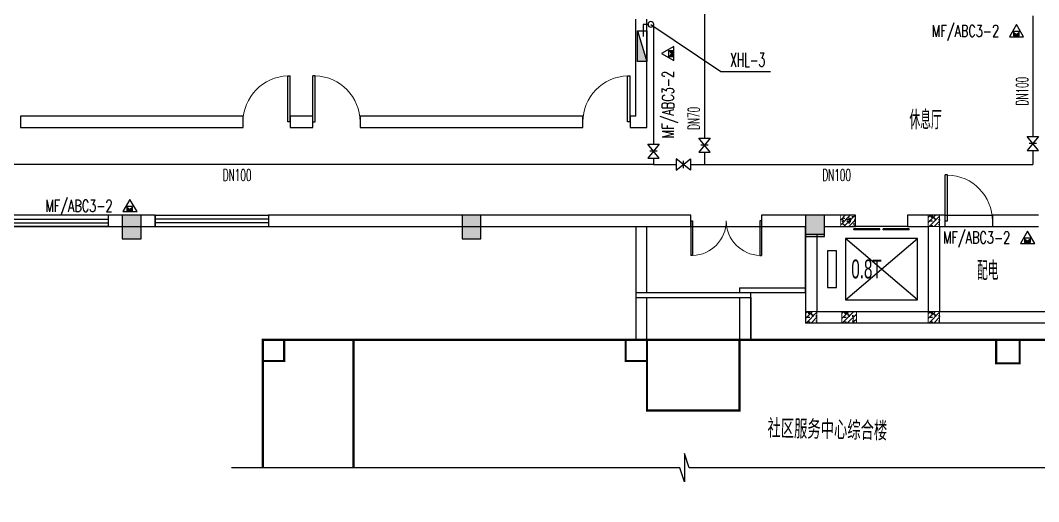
# Model space of a CAD drawing. Header units: inches. Extents: x -1293886 to -986005, y -15154 to 203628.
# Drawn here: x -1145085 to -1123505, y 2354 to 12560 of the extents above; entities that cross this region are included whole.
import ezdxf
from ezdxf.enums import TextEntityAlignment as Align

# ---------------------------------------------------------------- set-up
doc = ezdxf.new("R2010")
doc.units = ezdxf.units.IN
doc.header["$LTSCALE"] = 100
doc.header["$MEASUREMENT"] = 0
doc.layers.get('0').update_dxf_attribs({"color": 252})
doc.layers.add('COLU', color=2, linetype='Continuous', lineweight=30)
doc.layers.add('COLU-HATCH', color=7, linetype='Continuous', lineweight=25, true_color=0x5b5b5b)
for name, color, linetype in [('PUB_HATCH', 8, 'Continuous'), ('PUB_WALL', 9, 'Continuous'), ('WP_F', 1, 'Continuous'), ('WP_F_DN', 4, 'Continuous'), ('WP_F_LGBH', 4, 'Continuous'), ('WP_F_PJ', 7, 'Continuous'), ('WW_PJ', 7, 'Continuous'), ('WZ', 6, 'Continuous')]:
    doc.layers.add(name, color=color, linetype=linetype)
doc.styles.add('DXF', font='bzxw.shx', dxfattribs={"width": 0.7, "bigfont": 'bzhz.shx'})
doc.styles.add('HZ', font='SIMPLEX.SHX', dxfattribs={"width": 0.55, "bigfont": 'HZTXT.SHX'})
doc.styles.add('HZ2', font='ROMAND.SHX', dxfattribs={"width": 0.7, "bigfont": 'HZTXT.SHX'})
doc.styles.get("Standard").update_dxf_attribs({"font": 'txt.shx', "bigfont": 'bzhz.shx'})
pattern_1 = [(45, (-1488484.436801877, 913975.9211303303), (-53.03300858899107, 53.03300858899107), []), (49.99999999999999, (-1488484.436801877, 913975.9211303303), (215.178054780226, -18.82564049477853), [22.5, -247.5]), (355, (-1488484.436801877, 913975.9211303303), (-41.6254000839, 225.6576401100035), [18, -198]), (100.4514, (-1488466.505297877, 913974.3523283303), (173.5528145142065, 206.8318626182861), [19.122057, -210.3426336]), (46.18420000000002, (-1488484.436801877, 914035.9211303303), (320.1723145876933, -49.65570429870542), [33.74999999999999, -371.2499999999999]), (96.6356, (-1488457.755778377, 914031.7831382303), (280.398811664611, 292.2353612701325), [28.6830864, -315.5139]), (351.1842, (-1488484.436801877, 914035.9211303303), (280.3985835400882, 292.2355802775974), [27, -297]), (21, (-1488454.436801877, 914020.9211303303), (179.0721156355385, -120.7856671996016), [22.5, -247.5]), (326.0000000000001, (-1488454.436801877, 914020.9211303303), (72.99459957647451, 217.5450135140559), [18, -198]), (71.4514, (-1488439.514131977, 914010.8556485303), (252.066788574447, 96.75914901298572), [19.122057, -210.3426336]), (37.50000000000001, (-1488484.436801877, 913975.9211303303), (3.647956595187201, 99.86815614939344), [0, -195.6, 0, -201, 0, -198.75]), (7.499999999999999, (-1488484.436801877, 913975.9211303303), (78.92086123264458, 118.3235135647081), [0, -114.6, 0, -191.1, 0, -75.75]), (327.5, (-1488551.336801877, 913975.9211303303), (160.1467308517227, -6.766461520313927), [0, -75, 0, -234, 0, -310.5]), (317.5, (-1488581.336801877, 913975.9211303303), (174.9558508027159, 30.03149469969532), [0, -97.5, 0, -155.4, 0, -220.5])]

# ---------------------------------------------------------------- blocks, each defined once
blk = doc.blocks.new('A$C34B85FCC')
at = {"layer": 'COLU-HATCH', "transparency": 33554687}
for points in [[(19720.00011868007, 14200.00008792989), (19720.00011868007, 14700.00008792989), (19320.00011868007, 14700.00008792989), (19320.00011868007, 14200.00008792989)], [(26920.00011868007, 14200.00008792989), (26920.00011868007, 14700.00008792989), (26520.00011868007, 14700.00008792989), (26520.00011868007, 14200.00008792989)], [(34200.00011868007, 14250.00008792989), (34200.00011868007, 14700.00008792989), (33800.00011868007, 14700.00008792989), (33800.00011868007, 14250.00008792989)]]:
    blk.add_hatch(color=256, dxfattribs=at).paths.add_polyline_path(points, flags=0)
at = {"layer": 'PUB_WALL'}
h = blk.add_hatch(dxfattribs=at)
h.set_pattern_fill('钢筋混凝土', color=256, scale=30)
h.set_pattern_definition(pattern_1)
h.paths.add_polyline_path([(34853.98247707728, 14580.00008792989), (34545.02166884392, 14580.00008792989), (34545.02166884392, 14460.00008792989), (34853.98247707728, 14460.00008792989)])
h.paths.add_polyline_path([(34853.98247707728, 14700.00008792989), (34545.02166884392, 14700.00008792989), (34545.02166884392, 14580.00008792989), (34853.98247707728, 14580.00008792989)])
h = blk.add_hatch(dxfattribs=at)
h.set_pattern_fill('钢筋混凝土', color=256, scale=30)
h.set_pattern_definition([(45, (-1486653.734442306, 916015.9211303303), (-53.03300858899107, 53.03300858899107), []), (49.99999999999999, (-1486653.734442306, 916015.9211303303), (215.178054780226, -18.82564049477853), [22.5, -247.5]), (355, (-1486653.734442306, 916015.9211303303), (-41.6254000839, 225.6576401100035), [18, -198]), (100.4514, (-1486635.802938306, 916014.3523283303), (173.5528145142065, 206.8318626182861), [19.122057, -210.3426336]), (46.18420000000002, (-1486653.734442306, 916075.9211303303), (320.1723145876933, -49.65570429870542), [33.74999999999999, -371.2499999999999]), (96.6356, (-1486627.053418806, 916071.7831382303), (280.398811664611, 292.2353612701325), [28.6830864, -315.5139]), (351.1842, (-1486653.734442306, 916075.9211303303), (280.3985835400882, 292.2355802775974), [27, -297]), (21, (-1486623.734442306, 916060.9211303303), (179.0721156355385, -120.7856671996016), [22.5, -247.5]), (326.0000000000001, (-1486623.734442306, 916060.9211303303), (72.99459957647451, 217.5450135140559), [18, -198]), (71.4514, (-1486608.811772406, 916050.8556485303), (252.066788574447, 96.75914901298572), [19.122057, -210.3426336]), (37.50000000000001, (-1486653.734442306, 916015.9211303303), (3.647956595187201, 99.86815614939344), [0, -195.6, 0, -201, 0, -198.75]), (7.499999999999999, (-1486653.734442306, 916015.9211303303), (78.92086123264458, 118.3235135647081), [0, -114.6, 0, -191.1, 0, -75.75]), (327.5, (-1486720.634442305, 916015.9211303303), (160.1467308517227, -6.766461520313927), [0, -75, 0, -234, 0, -310.5]), (317.5, (-1486750.634442305, 916015.9211303303), (174.9558508027159, 30.03149469969532), [0, -97.5, 0, -155.4, 0, -220.5])])
h.paths.add_polyline_path([(36708.96092691342, 14460.00008792989), (36400.00011868007, 14460.00008792989)])
h.paths.add_polyline_path([(36640.00011868007, 14700.00008792989), (36400.00011868007, 14700.00008792989), (36400.00011868007, 14460.00008792989), (36640.00011868007, 14460.00008792989)])
h = blk.add_hatch(dxfattribs=at)
h.set_pattern_fill('钢筋混凝土', color=256, scale=30)
h.set_pattern_definition([(45, (-1489253.734442306, 913975.9211303303), (-53.03300858899107, 53.03300858899107), []), (49.99999999999999, (-1489253.734442306, 913975.9211303303), (215.178054780226, -18.82564049477853), [22.5, -247.5]), (355, (-1489253.734442306, 913975.9211303303), (-41.6254000839, 225.6576401100035), [18, -198]), (100.4514, (-1489235.802938306, 913974.3523283303), (173.5528145142065, 206.8318626182861), [19.122057, -210.3426336]), (46.18420000000002, (-1489253.734442306, 914035.9211303303), (320.1723145876933, -49.65570429870542), [33.74999999999999, -371.2499999999999]), (96.6356, (-1489227.053418806, 914031.7831382303), (280.398811664611, 292.2353612701325), [28.6830864, -315.5139]), (351.1842, (-1489253.734442306, 914035.9211303303), (280.3985835400882, 292.2355802775974), [27, -297]), (21, (-1489223.734442306, 914020.9211303303), (179.0721156355385, -120.7856671996016), [22.5, -247.5]), (326.0000000000001, (-1489223.734442306, 914020.9211303303), (72.99459957647451, 217.5450135140559), [18, -198]), (71.4514, (-1489208.811772406, 914010.8556485303), (252.066788574447, 96.75914901298572), [19.122057, -210.3426336]), (37.50000000000001, (-1489253.734442306, 913975.9211303303), (3.647956595187201, 99.86815614939344), [0, -195.6, 0, -201, 0, -198.75]), (7.499999999999999, (-1489253.734442306, 913975.9211303303), (78.92086123264458, 118.3235135647081), [0, -114.6, 0, -191.1, 0, -75.75]), (327.5, (-1489320.634442305, 913975.9211303303), (160.1467308517227, -6.766461520313927), [0, -75, 0, -234, 0, -310.5]), (317.5, (-1489350.634442305, 913975.9211303303), (174.9558508027159, 30.03149469969532), [0, -97.5, 0, -155.4, 0, -220.5])])
h.paths.add_polyline_path([(34108.96092691342, 12420.00008792989), (33800.00011868007, 12420.00008792989)])
h.paths.add_polyline_path([(34040.00011868007, 12660.00008792989), (33800.00011868007, 12660.00008792989), (33800.00011868007, 12420.00008792989), (34040.00011868007, 12420.00008792989)])
h = blk.add_hatch(dxfattribs=at)
h.set_pattern_fill('钢筋混凝土', color=256, scale=30)
h.set_pattern_definition(pattern_1)
h.paths.add_polyline_path([(34878.2585673416, 12420.00008792989), (34569.29775910825, 12420.00008792989)], flags=17)
h.paths.add_polyline_path([(34878.2585673416, 12660.00008792989), (34569.29775910825, 12660.00008792989), (34569.29775910825, 12420.00008792989), (34878.2585673416, 12420.00008792989)])
h = blk.add_hatch(dxfattribs=at)
h.set_pattern_fill('钢筋混凝土', color=256, scale=30)
h.set_pattern_definition([(45, (-1486653.734442306, 913975.9211303303), (-53.03300858899107, 53.03300858899107), []), (49.99999999999999, (-1486653.734442306, 913975.9211303303), (215.178054780226, -18.82564049477853), [22.5, -247.5]), (355, (-1486653.734442306, 913975.9211303303), (-41.6254000839, 225.6576401100035), [18, -198]), (100.4514, (-1486635.802938306, 913974.3523283303), (173.5528145142065, 206.8318626182861), [19.122057, -210.3426336]), (46.18420000000002, (-1486653.734442306, 914035.9211303303), (320.1723145876933, -49.65570429870542), [33.74999999999999, -371.2499999999999]), (96.6356, (-1486627.053418806, 914031.7831382303), (280.398811664611, 292.2353612701325), [28.6830864, -315.5139]), (351.1842, (-1486653.734442306, 914035.9211303303), (280.3985835400882, 292.2355802775974), [27, -297]), (21, (-1486623.734442306, 914020.9211303303), (179.0721156355385, -120.7856671996016), [22.5, -247.5]), (326.0000000000001, (-1486623.734442306, 914020.9211303303), (72.99459957647451, 217.5450135140559), [18, -198]), (71.4514, (-1486608.811772406, 914010.8556485303), (252.066788574447, 96.75914901298572), [19.122057, -210.3426336]), (37.50000000000001, (-1486653.734442306, 913975.9211303303), (3.647956595187201, 99.86815614939344), [0, -195.6, 0, -201, 0, -198.75]), (7.499999999999999, (-1486653.734442306, 913975.9211303303), (78.92086123264458, 118.3235135647081), [0, -114.6, 0, -191.1, 0, -75.75]), (327.5, (-1486720.634442305, 913975.9211303303), (160.1467308517227, -6.766461520313927), [0, -75, 0, -234, 0, -310.5]), (317.5, (-1486750.634442305, 913975.9211303303), (174.9558508027159, 30.03149469969532), [0, -97.5, 0, -155.4, 0, -220.5])])
h.paths.add_polyline_path([(36708.96092691342, 12420.00008792989), (36400.00011868007, 12420.00008792989)])
h.paths.add_polyline_path([(36640.00011868007, 12660.00008792989), (36400.00011868007, 12660.00008792989), (36400.00011868007, 12420.00008792989), (36640.00011868007, 12420.00008792989)])
at = {"layer": 'COLU'}
for points in [[(19720.00011868007, 14200.00008792989), (19720.00011868007, 14700.00008792989), (19320.00011868007, 14700.00008792989), (19320.00011868007, 14200.00008792989)], [(26920.00011868007, 14200.00008792989), (26920.00011868007, 14700.00008792989), (26520.00011868007, 14700.00008792989), (26520.00011868007, 14200.00008792989)], [(34200.00011868007, 14250.00008792989), (34200.00011868007, 14700.00008792989), (33800.00011868007, 14700.00008792989), (33800.00011868007, 14250.00008792989)]]:
    blk.add_lwpolyline(points, close=True, dxfattribs=at)
at = {"layer": 'PUB_WALL', "const_width": 20}
for points in [[(34545.02166884392, 14460.00008792989), (34853.98247707728, 14460.00008792989), (34853.98247707728, 14700.00008792989), (34545.02166884392, 14700.00008792989)], [(36400.00011868007, 14460.00008792989), (36640.00011868007, 14460.00008792989), (36640.00011868007, 14700.00008792989), (36400.00011868007, 14700.00008792989)], [(33800.00011868007, 12420.00008792989), (34040.00011868007, 12420.00008792989), (34040.00011868007, 12660.00008792989), (33800.00011868007, 12660.00008792989)], [(34569.29775910825, 12420.00008792989), (34878.2585673416, 12420.00008792989), (34878.2585673416, 12660.00008792989), (34569.29775910825, 12660.00008792989)], [(36400.00011868007, 12420.00008792989), (36640.00011868007, 12420.00008792989), (36640.00011868007, 12660.00008792989), (36400.00011868007, 12660.00008792989)]]:
    blk.add_lwpolyline(points, close=True, dxfattribs=at)
blk = doc.blocks.new('$DORLIB2D$00000127')
at = {"color": 0}
for points in [[(-0.5333333333328483, 0.7948983154366971), (-0.5333333333328483, 0.690405644187237)], [(-0.03333333333284827, 0.7948983154366971), (-0.5333333333328483, 0.7948983154366971)], [(-0.03333333333284827, 0.7948983154366971), (-0.03333333333284827, 0.690405644187237)], [(0.5333333333328483, 0.7948983154366971), (0.03333333333284827, 0.7948983154366971)], [(0.03333333333284827, 0.7948983154366971), (0.03333333333284827, 0.690405644187237)], [(0.5333333333328483, 0.7948983154366971), (0.5333333333328483, 0.690405644187237)], [(-0.03333333333284827, 0.690405644187237), (-0.5333333333328483, 0.690405644187237)], [(0.5333333333328483, 0.690405644187237), (0.03333333333284827, 0.690405644187237)], [(0.5, 0.4999999999999858), (-0.5, 0.4999999999999858)]]:
    blk.add_lwpolyline(points, dxfattribs=at)
blk = doc.blocks.new('$DorLib2D$00000001')
for p, q in [((0.45, 0.975), (0.5000000000000002, 0.975)), ((0.45, 0), (0.45, 0.975)), ((0.5, 0), (0.5, 0.975)), ((0.5, 0), (0.45, 0))]:
    blk.add_line(p, q)
at = {"lineweight": 13}
blk.add_arc((0.475, 0), 0.975, 91.46928358135379, 180, dxfattribs=at)
blk = doc.blocks.new('_FZH')
blk.add_lwpolyline([(-0.5, -0.5), (0.5, -0.5), (0.5, 0.5), (-0.5, 0.5)], close=True)
at = {"layer": 'PUB_HATCH'}
blk.add_solid([(-0.5, -0.5), (0.5, -0.5), (-0.5, 0.5), (0.5, 0.5)], dxfattribs=at)
blk = doc.blocks.new('$TCHSYS$WIN2D')
for p, q in [((-0.5, 0.5), (0.5, 0.5)), ((-0.5, 0.5), (-0.4999999999999999, -0.5)), ((0.5, 0.5), (0.4999999999999998, -0.5)), ((0.5, 0.1666666666666666), (-0.5, 0.1666666666666666)), ((0.5, -0.1666666666666667), (-0.5, -0.1666666666666667)), ((-0.4999999999999999, -0.5), (0.5, -0.5))]:
    blk.add_line(p, q)
blk = doc.blocks.new('$DorLib2D$00000002')
for p, q in [((-0.5, -1e-16), (-0.5000000000000007, 0.4875)), ((-0.4750000000000007, 0.4875), (-0.5000000000000007, 0.4875)), ((-0.475, 0), (-0.4750000000000007, 0.4875)), ((0.475, 0), (0.4750000000000007, 0.4875)), ((0.4750000000000007, 0.4875), (0.5000000000000007, 0.4875)), ((0.5, -1e-16), (0.5000000000000007, 0.4875)), ((-0.5, -1e-16), (-0.475, 0)), ((0.5, -1e-16), (0.475, 0))]:
    blk.add_line(p, q)
at = {"lineweight": 13}
for centre, start, end in [((-0.4875, 0), 0, 88.53071641864632), ((0.4875, 0), 91.46928358135372, 180)]:
    blk.add_arc(centre, 0.4875, start, end, dxfattribs=at)
blk = doc.blocks.new('$LIGUAN')
at = {"color": 0, "linetype": 'Continuous'}
blk.add_circle((0, 0), 0.5, dxfattribs=at)
at = {"color": 0, "flags": 1}
for tag, p in [('THICK', (0, 0)), ('BG_T', (0, -0.0001666666666722)), ('BG_D', (0, -0.0003333333333444))]:
    blk.add_attdef(tag, p, '', height=0.0001, dxfattribs=at)
blk = doc.blocks.new('$QC001_5')
blk.add_line((-325, 200), (325, 0))
blk.add_lwpolyline([(325, 0), (325, 200), (-325, 200), (-325, 0)], close=True)
blk.add_solid([(-325, 200), (325, 200), (-325, 200), (325, 0)])
at = {"flags": 1}
for tag, p in [('UNIT', (0, 0)), ('SPEC', (0, -0.0016666666666652)), ('WHAT', (0, -0.0033333333333303))]:
    blk.add_attdef(tag, p, '', height=0.001, dxfattribs=at)
blk = doc.blocks.new('$QC006_2')
for points in [[(0, 259.8076211353328), (150, 0), (-150, 0)], [(-57.16160749672417, 108.7594118316919), (66.83839250327583, 108.7594118316919), (66.83839250327583, 18.75941183169198), (-57.16160749672417, 18.75941183169198)]]:
    blk.add_lwpolyline(points, close=True)
for points in [[(-57.16160749672417, 108.7594118316919), (66.83839250327583, 108.7594118316919), (66.83839250327583, 18.75941183169198), (-57.16160749672417, 108.7594118316919)], [(66.83839250327583, 18.75941183169198), (-57.16160749672417, 108.7594118316919), (-57.16160749672417, 18.75941183169198), (66.83839250327583, 108.7594118316919)], [(66.83839250327583, 108.7594118316919), (66.83839250326128, 18.75941183169198), (-57.16160749673871, 108.7594118316919), (-57.16160749672417, 18.75941183169198)]]:
    blk.add_solid(points)
at = {"style": 'HZ', "width": 0.7}
blk.add_attdef('TXT', (227.4637710322043, -1.192237989187099), '', height=250, dxfattribs=at)
at = {"style": 'HZ', "flags": 1}
for tag, p in [('UNIT', (0, 0)), ('SPEC', (0, -0.0016666666666652)), ('WHAT', (0, -0.0033333333333303))]:
    blk.add_attdef(tag, p, '', height=0.001, dxfattribs=at)
blk = doc.blocks.new('$VA003_1')
blk.add_line((0, -0.258323673675477), (0, 0.258323673679115))
blk.add_lwpolyline([(-0.5, 0.4000000000014552), (-0.5, -0.4000000000014552), (0.5, 0.4000000000014552), (0.5, -0.4000000000014552)], close=True)
at = {"width": 0.7, "flags": 1}
for tag, p in [('UNIT', (0, 0)), ('WHAT', (0, -0.0033333333340124)), ('SPEC', (0, -0.0016666666670062))]:
    blk.add_attdef(tag, p, '', height=0.001, dxfattribs=at)

msp = doc.modelspace()

# ---------------------------------------------------------------- linework, layer by layer
for p, q in [((-1132044.994611343, 10525.97491348482), (-1132044.994611344, 12585.97491354408)), ((-1131804.994611343, 10285.97491348482), (-1131804.994611343, 12585.97491347621)), ((-1140364.994611402, 10525.97491348354), (-1145084.994611275, 10525.97491348354)), ((-1145084.994611275, 10525.97491348354), (-1145084.994611275, 10285.97491348855)), ((-1140364.994611402, 10285.97491348855), (-1140364.994611402, 10525.97491348354)), ((-1138884.994611402, 10525.97491348354), (-1139364.994611275, 10525.97491348354)), ((-1139364.994611275, 10525.97491348354), (-1139364.994611275, 10285.97491348855)), ((-1138884.994611402, 10285.97491348855), (-1138884.994611402, 10525.97491348354)), ((-1133164.994611275, 10525.97491348354), (-1137884.994611275, 10525.97491348354)), ((-1137884.994611275, 10525.97491348354), (-1137884.994611275, 10285.97491348855)), ((-1133164.994611275, 10285.97491348855), (-1133164.994611275, 10525.97491348354)), ((-1132044.994611343, 10525.97491348482), (-1132164.994611402, 10525.97491348354)), ((-1132164.994611402, 10525.97491348354), (-1132164.994611402, 10285.97491348855)), ((-1145084.994611275, 10285.97491348855), (-1140364.994611402, 10285.97491348855)), ((-1139364.994611275, 10285.97491348855), (-1138884.994611402, 10285.97491348855)), ((-1137884.994611275, 10285.97491348855), (-1133164.994611275, 10285.97491348855)), ((-1132164.994611402, 10285.97491348855), (-1131804.994611343, 10285.97491348482)), ((-1142924.994611355, 8425.974913306476), (-1143224.994611275, 8425.974913493206)), ((-1143224.994611275, 8425.974913493206), (-1143224.994611275, 8185.974913493206)), ((-1142224.994611402, 8425.97491347621), (-1142524.99461131, 8425.97491357365)), ((-1142224.994611402, 8185.97491347621), (-1142224.994611402, 8425.97491347621)), ((-1135724.994611331, 8425.974913473532), (-1139824.994611402, 8425.97491347621)), ((-1139824.994611402, 8425.97491347621), (-1139824.994611402, 8185.97491347621)), ((-1130874.994611402, 8425.97491349309), (-1135324.994611334, 8425.974913482612)), ((-1130874.994611402, 8185.974913497164), (-1130874.994611402, 8425.97491349309)), ((-1128444.994611199, 8425.974913530576), (-1129374.994611275, 8425.97491349309)), ((-1129374.994611275, 8425.97491349309), (-1129374.994611275, 8185.974913498329)), ((-1127383.994611275, 8425.974913497397), (-1128044.994611199, 8425.974913499726)), ((-1127383.994611275, 8185.974913440936), (-1127383.994611275, 8425.974913497397)), ((-1125724.994611328, 8425.974913487618), (-1126283.994611275, 8425.974913497397)), ((-1126283.994611275, 8425.974913497397), (-1126283.994611275, 8185.974913440936)), ((-1125484.994611275, 8425.974913506361), (-1125724.994611328, 8425.974913487618)), ((-1125484.994611275, 8185.974913421494), (-1125484.994611275, 8425.974913506361)), ((-1125484.994611329, 8425.974913487618), (-1124484.994611329, 8425.974913487618)), ((-1123504.994611504, 8425.974913466198), (-1124484.994611275, 8425.974913498329)), ((-1124484.994611275, 8425.974913498329), (-1124484.994611275, 8185.974913421494)), ((-1143224.994611275, 8185.974913493206), (-1142924.994611315, 8185.974913524988)), ((-1142524.99461127, 8185.974913538143), (-1142224.994611402, 8185.97491347621)), ((-1139824.994611402, 8185.97491347621), (-1135724.994611455, 8185.974913477723)), ((-1135324.99461144, 8185.974913482263), (-1130874.994611402, 8185.974913497164)), ((-1132044.965314453, 8185.984679112618), (-1132044.965314453, 5785.984679112618)), ((-1132044.965314456, 8185.974913487618), (-1132044.965314456, 6785.974913487618)), ((-1131804.975080081, 6785.974913487618), (-1131804.975080081, 8185.974913487618)), ((-1130874.994611328, 8185.974913487502), (-1129374.994611328, 8185.974913487502)), ((-1129374.994611275, 8185.974913498329), (-1128444.994611329, 8185.97491349309)), ((-1128444.994611377, 8025.97491354408), (-1128444.994611329, 6145.97491350997)), ((-1128204.994611365, 8025.97491354408), (-1128204.994611329, 6385.97491350997)), ((-1128044.994611199, 8185.974913368409), (-1127383.994611275, 8185.974913440936)), ((-1126283.994611275, 8185.974913440936), (-1125844.994611329, 8185.974913450482)), ((-1125844.994611329, 8185.974913450482), (-1125844.994611329, 6385.974913510203)), ((-1125604.994611329, 8185.97491346841), (-1125604.994611329, 6385.974913470738)), ((-1125604.994611329, 8185.97491346841), (-1125484.994611275, 8185.974913421494)), ((-1125484.994611329, 8185.974913487618), (-1124484.994611329, 8185.974913487618)), ((-1124484.994611275, 8185.974913421494), (-1123504.994611504, 8185.974913513695)), ((-1126069.994611328, 7935.974913487385), (-1127597.994611328, 7935.974913487385)), ((-1127597.994611328, 7935.974913487385), (-1127597.994611328, 6635.974913487618)), ((-1127597.994611328, 6635.974913487618), (-1126069.994611328, 7935.974913487385)), ((-1126069.994611328, 6635.974913487618), (-1127597.994611328, 7935.974913487385)), ((-1126069.994611328, 6635.974913487618), (-1126069.994611328, 7935.974913487385)), ((-1127788.994611328, 7675.974913487618), (-1127979.994611328, 7675.974913487618)), ((-1127979.994611328, 7675.974913487618), (-1127979.994611328, 6895.974913487385)), ((-1127788.994611328, 6895.974913487385), (-1127788.994611328, 7675.974913487618)), ((-1132044.965314456, 6785.974913487618), (-1128444.965314456, 6785.974913487618)), ((-1129844.965314456, 6885.974913487618), (-1128444.965314456, 6885.974913487618)), ((-1129844.965314456, 6885.974913487618), (-1129844.965314456, 6785.974913487618)), ((-1127979.994611328, 6895.974913487385), (-1127788.994611328, 6895.974913487385)), ((-1132044.965314456, 6685.974913487618), (-1129604.975080081, 6685.974913487618)), ((-1131804.975080081, 5786.219054112618), (-1131804.975080081, 6685.974913487618)), ((-1129844.965314456, 6685.974913487618), (-1129844.965314456, 5785.974913487618)), ((-1129604.975080081, 6685.974913487618), (-1129604.975080081, 5785.974913487618)), ((-1127597.994611328, 6635.974913487618), (-1126069.994611328, 6635.974913487618)), ((-1128204.994611329, 6385.97491350997), (-1125844.994611329, 6385.974913510203)), ((-1125604.994611329, 6385.974913470738), (-1123344.994611312, 6385.974913470855)), ((-1128444.994611329, 6145.97491350997), (-1125724.994611328, 6145.974913487618)), ((-1125724.994611328, 6145.974913487618), (-1123344.994611433, 6145.974913470855)), ((-1137978.998517578, 5785.984679112618), (-1138468.842267578, 5785.984679112618))]:
    msp.add_line(p, q)
for points in [[(-1123104.994611328, 19425.97491348762), (-1159644.994611328, 19425.97491348762), (-1159644.994611334, 8425.974913450133), (-1162244.994611328, 8425.974913487618), (-1162245.019027664, -6274.025086471993), (-1153344.994611328, -6274.025086512273), (-1153344.994611328, -2014.025086512622), (-1152804.994611327, -2014.025086455928), (-1152804.994611915, 1225.974913544072), (-1153404.994675441, 1225.97491938882), (-1153404.994611328, 8185.974913487618), (-1128444.994611328, 8185.974913487618), (-1128444.994611369, 6145.974913497157), (-1123344.994611348, 6145.974913977836), (-1123344.994611328, 5935.979796300111), (-1123104.994611328, 5935.979796299995), (-1123104.994611328, 8185.974913487618), (-1123104.994611148, 8185.960265021946), (-1123104.994611508, 17225.97979632841), (-1123104.994611323, 17225.99444479408), (-1123104.994611328, 19425.97491348762)], [(-1132044.965314456, 8185.974913483311), (-1132044.965314456, 5785.984679112611), (-1129604.975080081, 5785.984679112611), (-1129604.975080081, 6785.974913487611), (-1128444.965314456, 6785.974913487611), (-1128444.965314449, 8185.974913469807)], [(-1122540.482528781, 3073.679991612611), (-1130910.150861328, 3073.679991612611), (-1131010.150861328, 3373.679991612611), (-1131010.150861328, 2773.679991612611), (-1131110.150861328, 3073.679991612611), (-1140607.418356096, 3073.679991612611)]]:
    msp.add_lwpolyline(points)
at = {"const_width": 44.9999988079071}
for points in [[(-1139945.209455078, 3073.679991612611), (-1139945.209455078, 5785.984679112611), (-1123104.975080078, 5785.984679112611), (-1123104.975080078, 3073.679991612611)], [(-1139945.209455078, 5335.984679112611), (-1139495.209455078, 5335.984679112611), (-1139495.209455078, 5785.984679112611)], [(-1138025.238751953, 5785.984679112611), (-1138025.238751953, 3073.679991612611)], [(-1132254.975080078, 5785.984679112611), (-1132254.975080078, 5335.984679112611), (-1131804.975080078, 5335.984679112611)], [(-1131804.975080078, 5785.984679112611), (-1131804.975080078, 4285.984679112611), (-1129844.965314453, 4285.984679112611), (-1129844.965314453, 5785.984679112611)], [(-1124405.219220703, 5785.984679112611), (-1124405.219220703, 5285.984679112611), (-1123905.219220703, 5285.984679112611), (-1123905.219220703, 5785.984679112611)]]:
    msp.add_lwpolyline(points, dxfattribs=at)
at = {"layer": 'WP_F'}
for p, q in [((-1130589.145678556, 12931.23358447792), (-1130589.145678556, 10063.63358447792)), ((-1123627.845678556, 12657.93358447791), (-1123627.845678556, 10100.4335844779)), ((-1131782.945678556, 12474.93358447791), (-1131886.345678556, 12474.93358447791)), ((-1131886.345678556, 12474.93358447791), (-1131886.345678556, 12219.73358447792)), ((-1131663.787558359, 12484.94941268825), (-1131663.787558359, 9936.13358447791)), ((-1130589.145678556, 9763.63358447791), (-1130589.145678556, 9503.833584477921)), ((-1123627.845678556, 9800.433584477913), (-1123627.845678556, 9503.833584477936)), ((-1131663.787558359, 9503.833584477936), (-1154700.145678556, 9503.833584477921)), ((-1131663.787558359, 9636.13358447791), (-1131663.787558359, 9503.833584477921)), ((-1131663.787558359, 9503.833584477936), (-1131184.345678556, 9503.833584477936)), ((-1130884.345678556, 9503.833584477936), (-1130589.145678556, 9503.833584477921)), ((-1130589.145678556, 9503.833584477921), (-1123627.845678556, 9503.833584477936))]:
    msp.add_line(p, q, dxfattribs=at)
at = {"layer": 'WP_F_LGBH'}
msp.add_lwpolyline([(-1131722.945678556, 12474.93358447791), (-1130240.445678556, 11473.23358447792), (-1129190.445678556, 11473.23358447792)], dxfattribs=at)

# ---------------------------------------------------------------- block references
msp.add_blockref('A$C34B85FCC', (-1162244.994730008, -6274.025174442279))
for name, p, xscale, yscale, zscale in [('$DorLib2D$00000001', (-1139864.994611328, 10405.9749134875), 1000, 1000, 1000), ('$DorLib2D$00000001', (-1138384.994611328, 10405.9749134875), -1000, 1000, -1000), ('$DorLib2D$00000001', (-1132664.994611328, 10405.9749134875), 1000, 1000, 1000), ('$DorLib2D$00000001', (-1124984.994611329, 8305.974913487618), -1000, 1000, 240), ('$TCHSYS$WIN2D', (-1144724.994611328, 8305.974913487618), -3000, 240, -3000), ('_FZH', (-1142724.994611287, 8175.974913515791), 400, 499.9999999435386, 499.9999999435386), ('$TCHSYS$WIN2D', (-1141024.994611328, 8305.974913487618), 2400, 240, 2400), ('_FZH', (-1135524.994611448, 8175.974913515791), 400.0000000377186, 499.9999999435386, 499.9999999435386), ('_FZH', (-1128244.994611328, 8225.974913487502), 400, 400, 400), ('$DorLib2D$00000002', (-1130124.994611328, 8305.974913487502), -1500, -1500, -1500), ('$DORLIB2D$00000127', (-1126833.994611328, 8305.974913487618), 1100, -240, 1100)]:
    msp.add_blockref(name, p, dxfattribs=dict(xscale=xscale, yscale=yscale, zscale=zscale))
at = {"layer": 'WP_F', "xscale": -120, "yscale": 120, "zscale": 120}
msp.add_blockref('$LIGUAN', (-1131722.945678556, 12474.93358447791), dxfattribs=at)
at = {"layer": 'WP_F_PJ', "xscale": -1, "rotation": 90}
msp.add_blockref('$QC001_5', (-1131804.994611343, 12015.03358447793), dxfattribs=at)
at = {"layer": 'WP_F_PJ', "xscale": 300, "yscale": 300, "zscale": 300}
for p, rotation in [((-1131663.787558359, 9786.13358447791), 89.9999999999764), ((-1130589.145678556, 9913.633584477924), 90), ((-1123627.845678556, 9950.433584477913), 90.00000000001494)]:
    msp.add_blockref('$VA003_1', p, dxfattribs=dict(at, rotation=rotation))
msp.add_blockref('$VA003_1', (-1131034.345678556, 9503.833584477936), dxfattribs=at)
at = {"layer": 'WW_PJ'}
ref = msp.add_blockref('$QC006_2', (-1123972.79758384, 12212.18167919389), dxfattribs=dict(at, xscale=-1))
ref.add_attrib('TXT', 'MF/ABC3-2', (-1125766.928021539, 12210.98944120473), dxfattribs={"layer": '0', "height": 250, "style": 'HZ', "width": 0.7})
ref = msp.add_blockref('$QC006_2', (-1131237.993773272, 11857.88167919405), dxfattribs=dict(at, xscale=-1, rotation=90))
ref.add_attrib('TXT', 'MF/ABC3-2', (-1131236.801535283, 10063.75124149521), dxfattribs={"layer": '0', "height": 250, "rotation": 90, "style": 'HZ', "width": 0.7})
ref = msp.add_blockref('$QC006_2', (-1142762.19758384, 8504.0816791939), dxfattribs=dict(at, xscale=-1))
ref.add_attrib('TXT', 'MF/ABC3-2', (-1144556.328021539, 8502.889441204738), dxfattribs={"layer": '0', "height": 250, "style": 'HZ', "width": 0.7})
ref = msp.add_blockref('$QC006_2', (-1123737.79758384, 7830.781679193897), dxfattribs=dict(at, xscale=-1))
ref.add_attrib('TXT', 'MF/ABC3-2', (-1125531.928021539, 7829.589441204735), dxfattribs={"layer": '0', "height": 250, "style": 'HZ', "width": 0.7})

# ---------------------------------------------------------------- texts
at = {"layer": 'WP_F_DN', "style": 'HZ', "width": 0.55}
for s, p in [('DN100', (-1123852.845678556, 11058.13358447794)), ('DN70', (-1130814.145678556, 10481.43358447791))]:
    msp.add_text(s, height=250, rotation=90, dxfattribs=at).set_placement(p, align=Align.MIDDLE)
for p in [(-1140491.045678556, 9278.833584477907), (-1127784.845678556, 9278.833584477936)]:
    msp.add_text('DN100', height=250, dxfattribs=at).set_placement(p, align=Align.MIDDLE)
at = {"layer": 'WP_F_LGBH', "style": 'HZ2', "width": 0.55}
msp.add_text('XHL-3', height=300, dxfattribs=at).set_placement((-1129668.302821413, 11573.23358447792), align=Align.CENTER)
at = {"layer": 'WZ', "color": 1, "style": 'DXF', "width": 0.6}
for s, p in [('休息厅', (-1126242.386898809, 10250.60392028786)), ('0.8T', (-1127474.383101868, 7087.592280935205)), ('配电', (-1124810.587429841, 7051.917777683295))]:
    msp.add_text(s, height=400, dxfattribs=at).set_placement(p)
at = {"layer": 'WZ', "color": 1, "style": 'DXF', "width": 0.7089015179653412}
msp.add_text('社区服务中心综合楼', height=400, rotation=358.6561508549535, dxfattribs=at).set_placement((-1129254.365173827, 3708.738700957445), (-1126718.646665931, 3649.25354899274), align=Align.FIT)

doc.saveas('drawing.dxf')
